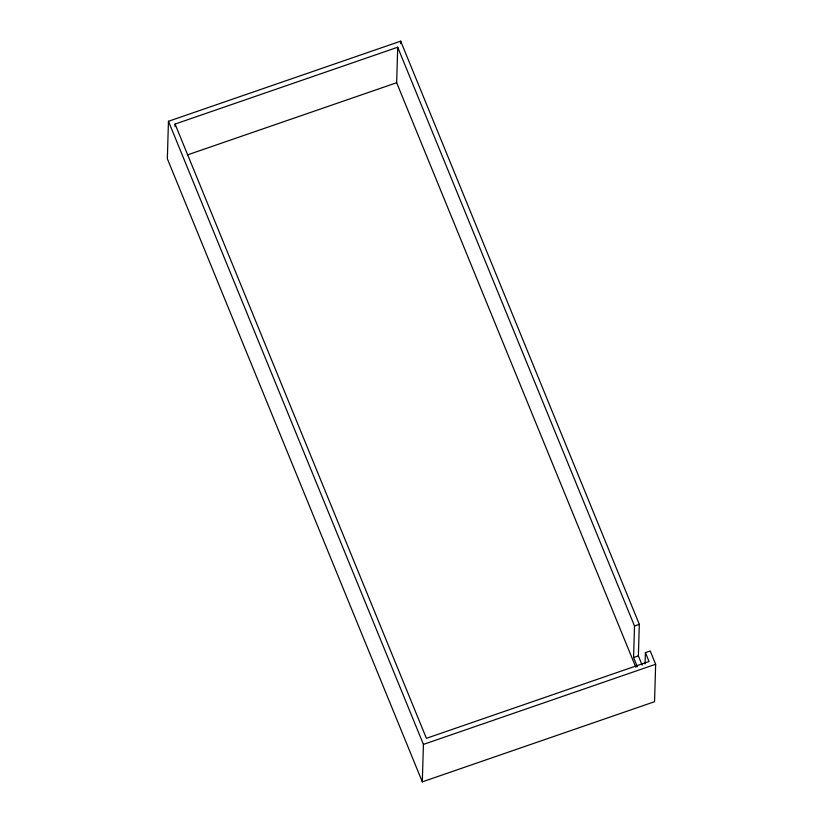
<?xml version="1.0" encoding="UTF-8"?>
<svg xmlns="http://www.w3.org/2000/svg" width="823" height="823" viewBox="0 0 823 823"><rect width="100%" height="100%" fill="white"/><g stroke="black" fill="none" stroke-linecap="round" stroke-linejoin="round"><path stroke-width="1.23" d="M642.156 665.118L638.37 655.859L639.306 624.328L400.688 41.15L168.458 121.29L167.347 158.736L422.312 781.85L654.542 701.71L655.653 664.264L650.201 650.952L645.407 652.608L645.067 663.966M175.001 126.598L175.073 124.067L397.704 47.24L634.512 625.984L633.576 657.515L637.362 666.774M635.829 667.258L396.655 82.722L397.704 47.24M400.616 43.65L400.688 41.15M422.312 781.85L423.423 744.404L168.458 121.29M187.335 154.95L396.655 82.722M634.512 625.984L639.306 624.328M633.576 657.515L638.37 655.859M423.423 744.404L655.653 664.264M645.407 652.608L649.038 661.486L426.407 738.313L175.073 124.067"/></g></svg>
